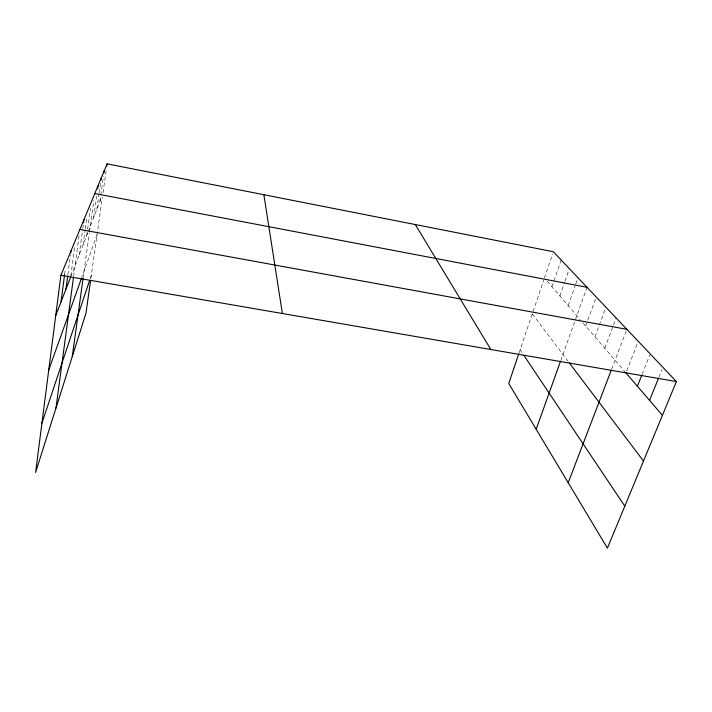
<?xml version="1.0" encoding="UTF-8"?>
<svg xmlns="http://www.w3.org/2000/svg" width="712" height="712" viewBox="0 0 712 712"><rect width="100%" height="100%" fill="white"/><g stroke="black" fill="none" stroke-linecap="round" stroke-linejoin="round"><path stroke-width="0.53" stroke-dasharray="3.56 2.67" d="M64.578 274.645L65.281 269.198M67.871 274.859L70.444 255.234M70.817 275.891L74.876 245.284M73.612 276.416L79.317 233.83M79.183 254.976L82.654 229.3M82.797 228.232L83.233 225.019M83.081 244.901L85.137 229.834M85.28 228.757L86.9 216.92M86.766 235.387L90.486 208.269M83.215 277.36L89.365 232.806M89.516 231.729L93.886 200.099M93.664 217.578L96.636 196.201M96.885 209.239L99.004 194.109M99.155 193.032L100.668 182.227M99.947 201.327L103.489 176.167M90.878 278.454L102.403 197.055M103.017 192.73L106.195 170.266M90.308 278.339L91.332 275.25M519.137 352.769L543.745 280.021M544.431 278.009L552.601 253.828M551.969 286.785L561.154 259.996M559.863 295.97L564.607 282.308M564.972 281.258L569.36 268.647M568.14 305.608L575.421 284.96M575.786 283.928L577.966 277.733M81.23 279.006L97.081 234.622M560.736 360.628L587.008 287.274M585.682 326.016L596.238 297.002M594.983 336.847L605.93 307.228M604.764 348.23L616.129 317.988M611.59 369.305L626.88 329.336M70.675 276.977L87.932 232.379M88.324 231.382L101.772 196.619M626.729 370.836L637.836 342.321M642.215 374.129L649.825 354.968M658.876 377.36L662.115 369.359M547.172 281.195L580.227 319.679M582.95 322.848L625.928 372.874M532.282 313.921L568.087 361.287M520.152 349.77L522.608 353.437"/><path stroke-width="1.07" d="M518.799 353.766L508.742 383.492L607.416 548.151L676.4 381.561L553.313 251.728L107.103 163.849L60.903 275.268L35.6 472.457L85.938 313.36L90.575 280.59M61.036 301.87L64.578 274.645M66.011 289.028L67.729 275.945M70.728 253.054L71.022 250.873M55.99 408.003L73.469 277.493M83.518 222.883L83.954 219.67M72.277 356.543L83.064 278.419M97.677 188.716L98.123 185.512M100.971 180.074L101.273 177.911M103.952 172.882L104.264 170.702M106.8 165.985L107.103 163.849M41.928 423.142L89.614 280.394M48.763 369.866L81.23 279.006M536.163 429.247L560.371 361.651M568.203 482.718L611.207 370.311M55.732 315.585L70.675 276.977M637.409 386.233L641.815 375.135M649.549 400.367L658.466 378.357M60.903 275.268L676.4 381.561M79.904 229.442L626.88 329.336M94.794 193.539L587.008 287.274M625.928 372.874L662.418 415.336M569.369 362.995L643.488 461.038M523.836 355.279L624.798 506.161M415.274 224.538L490.844 349.521M263.867 194.723L282.388 313.52"/></g></svg>
